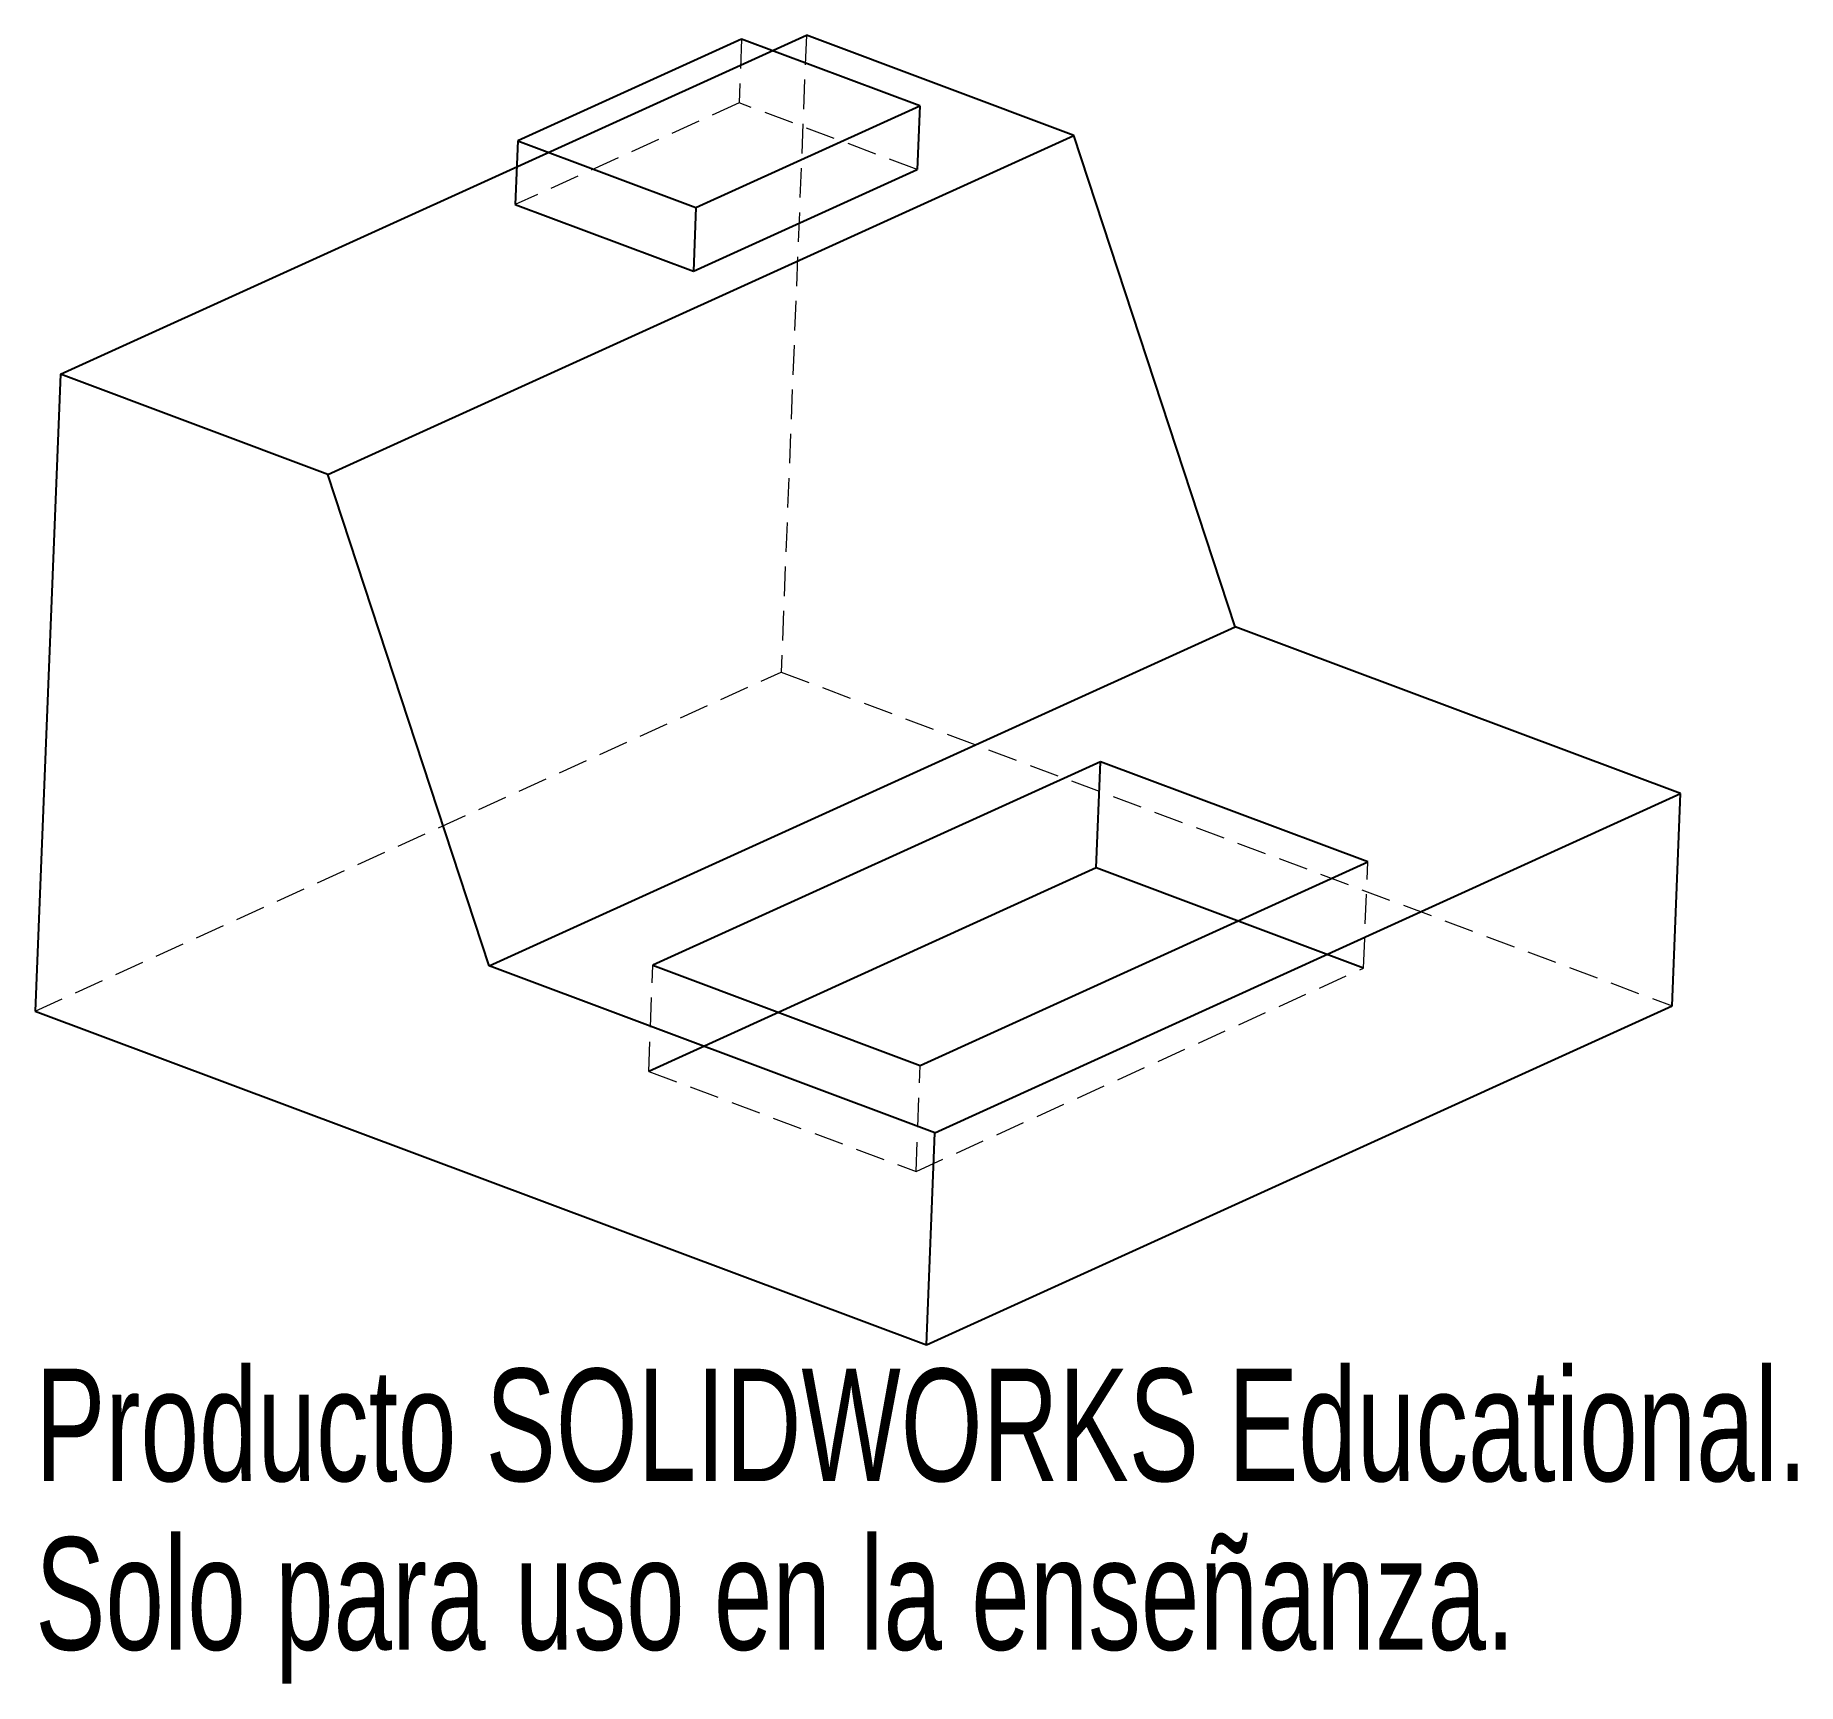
# Model space of a CAD drawing. Header units: millimetres. Extents: x -16 to 59.7, y -36.2 to 34.7.
import ezdxf

# ---------------------------------------------------------------- set-up
doc = ezdxf.new("R2010")
doc.units = ezdxf.units.MM
doc.linetypes.add('HIDDEN', pattern=[1.905, 1.27, -0.635])
doc.styles.add('SLDTEXTSTYLE0', font='TXT', dxfattribs={"width": 0.7})

msp = doc.modelspace()

# ---------------------------------------------------------------- linework, layer by layer
at = {"color": 7, "linetype": 'Continuous', "lineweight": 25}
for p, q in [((-14.952, 20.089), (17.12, 34.662)), ((14.333, 34.496), (4.712, 30.124)), ((21.997, 31.626), (14.333, 34.496)), ((28.615, 30.357), (17.12, 34.662)), ((12.375, 27.254), (21.997, 31.626)), ((21.997, 31.626), (21.888, 28.889)), ((-3.457, 15.784), (28.615, 30.357)), ((35.555, 9.237), (28.615, 30.357)), ((4.712, 30.124), (4.603, 27.387)), ((4.712, 30.124), (12.375, 27.254)), ((12.267, 24.517), (21.888, 28.889)), ((4.603, 27.387), (12.267, 24.517)), ((12.375, 27.254), (12.267, 24.517)), ((-14.952, 20.089), (-16.036, -7.287)), ((-3.457, 15.784), (-14.952, 20.089)), ((3.483, -5.336), (-3.457, 15.784)), ((3.483, -5.336), (35.555, 9.237)), ((54.713, 2.062), (35.555, 9.237)), ((29.765, 3.43), (10.522, -5.314)), ((29.585, -1.133), (29.765, 3.43)), ((41.26, -0.875), (29.765, 3.43)), ((22.642, -12.511), (54.713, 2.062)), ((54.352, -7.063), (54.713, 2.062)), ((29.585, -1.133), (10.342, -9.877)), ((22.017, -9.619), (41.26, -0.875)), ((41.08, -5.437), (29.585, -1.133)), ((22.642, -12.511), (3.483, -5.336)), ((10.522, -5.314), (22.017, -9.619)), ((-16.036, -7.287), (22.28, -21.636)), ((22.28, -21.636), (54.352, -7.063)), ((22.28, -21.636), (22.642, -12.511))]:
    msp.add_line(p, q, dxfattribs=at)
at = {"color": 7, "linetype": 'HIDDEN', "lineweight": 18}
for p, q in [((14.333, 34.496), (14.225, 31.759)), ((17.12, 34.662), (16.036, 7.287)), ((14.225, 31.759), (4.603, 27.387)), ((21.888, 28.889), (14.225, 31.759)), ((-16.036, -7.287), (16.036, 7.287)), ((16.036, 7.287), (54.352, -7.063)), ((41.08, -5.437), (41.26, -0.875)), ((10.342, -9.877), (10.522, -5.314)), ((21.836, -14.181), (41.08, -5.437)), ((21.836, -14.181), (22.017, -9.619)), ((10.342, -9.877), (21.836, -14.181))]:
    msp.add_line(p, q, dxfattribs=at)

# ---------------------------------------------------------------- texts
at = {"color": 7, "linetype": 'Continuous', "char_height": 4.83362, "attachment_point": 1, "style": 'SLDTEXTSTYLE0'}
for s, insert in [('Producto SOLIDWORKS Educational.', (-16.036, -22.656)), ('Solo para uso en la enseñanza.', (-16.036, -29.906))]:
    msp.add_mtext(s, dxfattribs=dict(at, insert=insert))

doc.saveas('drawing.dxf')
